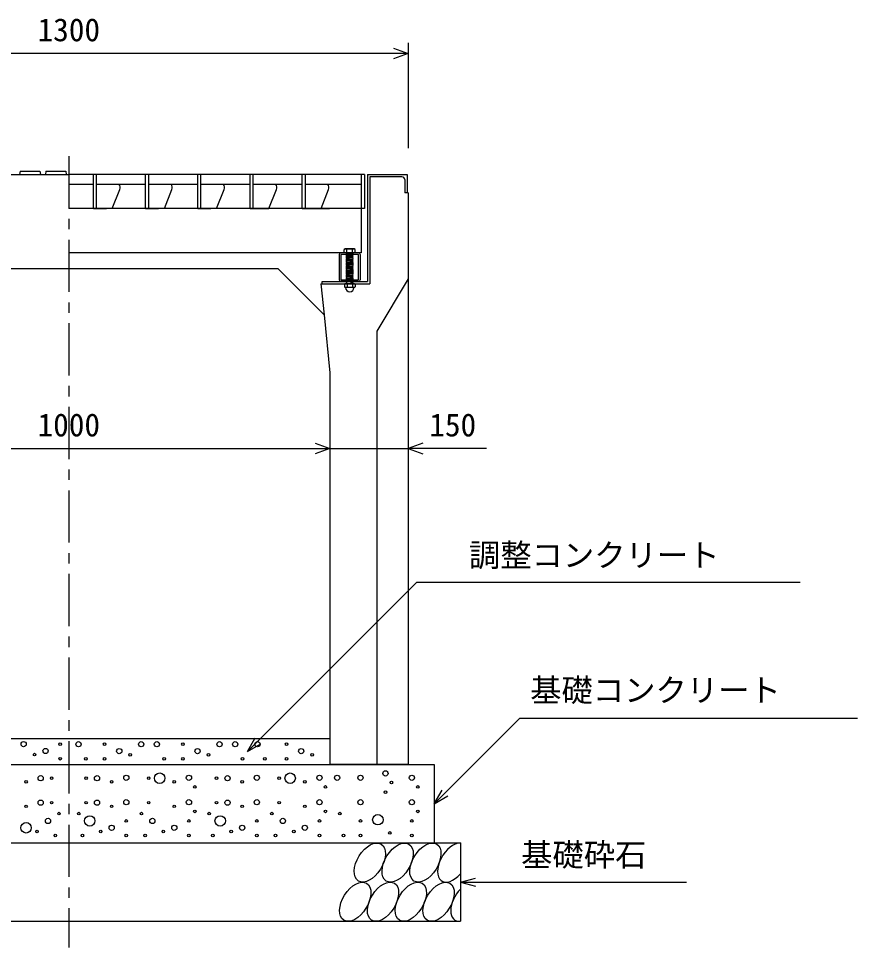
# Model space of a CAD drawing. Units: millimetres, scale not verified. Extents: x -16800 to 16800, y -5940 to 5940.
# Drawn here: x 5554 to 7161, y 2383 to 4161 of the extents above; entities that cross this region are included whole.
import ezdxf
from ezdxf.enums import TextEntityAlignment as Align

# ---------------------------------------------------------------- set-up
doc = ezdxf.new("R2010")
doc.units = ezdxf.units.MM
doc.header["$LTSCALE"] = 20
doc.linetypes.add('CHAIN1', pattern=[8, 5, -1, 1, -1])
doc.linetypes.add('DOTTED', pattern=[1.75, 0.25, -1.5])
for name, color, linetype, lineweight in [('0-0_DIM', 7, 'Continuous', 25), ('0-2_HATCH', 6, 'Continuous', 25), ('0-5_OUTLINE', 3, 'Continuous', 25)]:
    doc.layers.add(name, color=color, linetype=linetype, lineweight=lineweight)
doc.styles.add('ＭＳ ゴシック', font='')
doc.styles.get('ＭＳ ゴシック').set_extended_font_data('MS Gothic')

msp = doc.modelspace()

# ---------------------------------------------------------------- linework, layer by layer
at = {"layer": '0-0_DIM'}
for p, q in [((6300.08, 4114.68), (6300.08, 3912.94)), ((6300.08, 4094.68), (5000.08, 4094.68)), ((5150, 3338.15), (6150, 3338.15)), ((6150, 3338.15), (6300, 3338.15)), ((6450, 3338.15), (6300, 3338.15)), ((5991.92, 2757.94), (6316.38, 3082.4)), ((6316.38, 3082.4), (7050.73, 3082.4)), ((6513.65, 2821.59), (6350, 2657.94)), ((6513.65, 2821.59), (7160.53, 2821.59)), ((5991.92, 2757.94), (6006.92, 2783.92)), ((5991.92, 2757.94), (6017.9, 2772.94)), ((6350, 2657.94), (6365, 2683.92)), ((6350, 2657.94), (6375.98, 2672.94)), ((6400, 2507.94), (6428.98, 2515.7)), ((6400, 2507.94), (6428.98, 2500.17)), ((6400, 2507.94), (6833.31, 2507.94))]:
    msp.add_line(p, q, dxfattribs=at)
at = {"layer": '0-0_DIM', "linetype": 'CHAIN1'}
msp.add_line((5650, 3897.94), (5650, 2382.94), dxfattribs=at)
at = {"layer": '0-0_DIM'}
for points in [[(6271.92, 4104.94), (6300.11, 4094.68), (6271.92, 4084.42)], [(6121.81, 3348.41), (6150, 3338.15), (6121.81, 3327.89)], [(6328.19, 3348.41), (6300, 3338.15), (6328.19, 3327.89)]]:
    msp.add_lwpolyline(points, dxfattribs=at)
at = {"layer": '0-2_HATCH'}
for p, q in [((5556.5, 3869.44), (5555.5, 3862.94)), ((5606, 3869.42), (5605, 3862.92)), ((6216, 3862.94), (5650, 3862.94)), ((5697, 3797.94), (5697, 3862.94)), ((5703, 3797.94), (5703, 3862.94)), ((5797, 3797.94), (5797, 3862.94)), ((5803, 3797.94), (5803, 3862.94)), ((5897, 3797.94), (5897, 3862.94)), ((5903, 3797.94), (5903, 3862.94)), ((5997, 3797.94), (5997, 3862.94)), ((6003, 3797.94), (6003, 3862.94)), ((6097, 3797.94), (6097, 3862.94)), ((6103, 3797.94), (6103, 3862.94)), ((6210, 3862.94), (6210, 3712.94)), ((6216, 3862.94), (6216, 3797.94)), ((6222, 3862.94), (6222, 3657.94)), ((5697, 3843.94), (5650, 3843.94)), ((5797, 3843.94), (5703, 3843.94)), ((5897, 3843.94), (5803, 3843.94)), ((5997, 3843.94), (5903, 3843.94)), ((6097, 3843.94), (6003, 3843.94)), ((6210, 3843.94), (6103, 3843.94)), ((6226.5, 3858.44), (6226.5, 3653.44)), ((6288, 3858.44), (6226.5, 3858.44)), ((6293.5, 3852.94), (6293.5, 3827.94)), ((5733, 3797.94), (5747.57, 3834.36)), ((5833, 3797.94), (5847.57, 3834.36)), ((5933, 3797.94), (5947.57, 3834.36)), ((6133, 3797.94), (6147.57, 3834.36)), ((6298, 3827.94), (6293.5, 3827.94)), ((6216, 3797.94), (5650, 3797.94)), ((5697, 3797.94), (5722, 3797.94)), ((5797, 3797.94), (5822, 3797.94)), ((5897, 3797.94), (5922, 3797.94)), ((5997, 3797.94), (6022, 3797.94)), ((6097, 3797.94), (6138, 3797.94)), ((6103, 3797.94), (6149, 3797.94)), ((6179.5, 3720.44), (6177.5, 3718.94)), ((6177.5, 3712.94), (6177.5, 3718.94)), ((6177.83, 3719.21), (6179.5, 3720.44)), ((6196.5, 3720.44), (6179.5, 3720.44)), ((6182.5, 3712.94), (6182.5, 3718.94)), ((6193.5, 3712.94), (6193.5, 3718.94)), ((6198.17, 3719.21), (6196.5, 3720.44)), ((6198.5, 3712.94), (6198.5, 3718.94)), ((6210, 3712.94), (5650, 3712.94)), ((6168, 3709.94), (6168, 3660.94)), ((6205, 3712.94), (6171, 3712.94)), ((6198.5, 3712.94), (6177.5, 3712.94)), ((6181.5, 3712.94), (6194.5, 3712.94)), ((6181.5, 3711.94), (6182.5, 3712.94)), ((6182.5, 3710.94), (6181.5, 3711.94)), ((6181.5, 3709.94), (6182.5, 3710.94)), ((6182.5, 3708.94), (6181.5, 3709.94)), ((6181.5, 3707.94), (6182.5, 3708.94)), ((6194.5, 3708.94), (6181.5, 3707.94)), ((6182.5, 3706.94), (6181.5, 3707.94)), ((6181.5, 3705.94), (6182.5, 3706.94)), ((6194.5, 3706.94), (6181.5, 3705.94)), ((6182.5, 3704.94), (6181.5, 3705.94)), ((6181.5, 3703.94), (6182.5, 3704.94)), ((6194.5, 3704.94), (6181.5, 3703.94)), ((6182.5, 3702.94), (6181.5, 3703.94)), ((6181.5, 3701.94), (6182.5, 3702.94)), ((6194.5, 3702.94), (6181.5, 3701.94)), ((6182.5, 3700.94), (6181.5, 3701.94)), ((6194.5, 3700.94), (6181.5, 3699.94)), ((6181.5, 3699.94), (6182.5, 3700.94)), ((6193.5, 3711.94), (6194.5, 3712.94)), ((6194.5, 3710.94), (6193.5, 3711.94)), ((6193.5, 3707.94), (6194.5, 3708.94)), ((6194.5, 3706.94), (6193.5, 3707.94)), ((6193.5, 3705.94), (6194.5, 3706.94)), ((6194.5, 3704.94), (6193.5, 3705.94)), ((6193.5, 3703.94), (6194.5, 3704.94)), ((6194.5, 3702.94), (6193.5, 3703.94)), ((6193.5, 3699.94), (6194.5, 3700.94)), ((6194.5, 3698.94), (6193.5, 3699.94)), ((6208, 3709.94), (6208, 3660.94)), ((6194.5, 3698.94), (6181.5, 3697.94)), ((6182.5, 3696.94), (6181.5, 3697.94)), ((6194.5, 3696.94), (6181.5, 3695.94)), ((6181.5, 3695.94), (6182.5, 3696.94)), ((6182.5, 3694.94), (6181.5, 3695.94)), ((6194.5, 3694.94), (6181.5, 3693.94)), ((6181.5, 3693.94), (6182.5, 3694.94)), ((6182.5, 3692.94), (6181.5, 3693.94)), ((6194.5, 3692.94), (6181.5, 3691.94)), ((6181.5, 3691.94), (6182.5, 3692.94)), ((6182.5, 3690.94), (6181.5, 3691.94)), ((6194.5, 3690.94), (6181.5, 3689.94)), ((6181.5, 3689.94), (6182.5, 3690.94)), ((6182.5, 3688.94), (6181.5, 3689.94)), ((6194.5, 3688.94), (6181.5, 3687.94)), ((6181.5, 3687.94), (6182.5, 3688.94)), ((6182.5, 3686.94), (6181.5, 3687.94)), ((6194.5, 3686.94), (6181.5, 3685.94)), ((6181.5, 3685.94), (6182.5, 3686.94)), ((6182.5, 3684.94), (6181.5, 3685.94)), ((6194.5, 3684.94), (6181.5, 3683.94)), ((6181.5, 3683.94), (6182.5, 3684.94)), ((6182.5, 3682.94), (6181.5, 3683.94)), ((6194.5, 3682.94), (6181.5, 3681.94)), ((6181.5, 3681.94), (6182.5, 3682.94)), ((6182.5, 3680.94), (6181.5, 3681.94)), ((6193.5, 3697.94), (6194.5, 3698.94)), ((6194.5, 3696.94), (6193.5, 3697.94)), ((6193.5, 3695.94), (6194.5, 3696.94)), ((6193.5, 3695.94), (6194.5, 3694.94)), ((6193.5, 3693.94), (6194.5, 3694.94)), ((6193.5, 3693.94), (6194.5, 3692.94)), ((6193.5, 3691.94), (6194.5, 3692.94)), ((6193.5, 3691.94), (6194.5, 3690.94)), ((6193.5, 3689.94), (6194.5, 3690.94)), ((6193.5, 3689.94), (6194.5, 3688.94)), ((6193.5, 3687.94), (6194.5, 3688.94)), ((6193.5, 3687.94), (6194.5, 3686.94)), ((6193.5, 3685.94), (6194.5, 3686.94)), ((6193.5, 3685.94), (6194.5, 3684.94)), ((6193.5, 3683.94), (6194.5, 3684.94)), ((6193.5, 3683.94), (6194.5, 3682.94)), ((6193.5, 3681.94), (6194.5, 3682.94)), ((6193.5, 3681.94), (6194.5, 3680.94)), ((6194.5, 3680.94), (6181.5, 3679.94)), ((6181.5, 3679.94), (6182.5, 3680.94)), ((6182.5, 3678.94), (6181.5, 3679.94)), ((6194.5, 3678.94), (6181.5, 3677.94)), ((6181.5, 3677.94), (6182.5, 3678.94)), ((6182.5, 3676.94), (6181.5, 3677.94)), ((6194.5, 3676.94), (6181.5, 3675.94)), ((6181.5, 3675.94), (6182.5, 3676.94)), ((6182.5, 3674.94), (6181.5, 3675.94)), ((6194.5, 3674.94), (6181.5, 3673.94)), ((6181.5, 3673.94), (6182.5, 3674.94)), ((6182.5, 3672.94), (6181.5, 3673.94)), ((6194.5, 3672.94), (6181.5, 3671.94)), ((6181.5, 3671.94), (6182.5, 3672.94)), ((6182.5, 3670.94), (6181.5, 3671.94)), ((6194.5, 3670.94), (6181.5, 3669.94)), ((6181.5, 3669.94), (6182.5, 3670.94)), ((6182.5, 3668.94), (6181.5, 3669.94)), ((6194.5, 3668.93), (6181.5, 3667.93)), ((6181.5, 3667.93), (6182.5, 3668.93)), ((6182.5, 3666.93), (6181.5, 3667.93)), ((6194.51, 3666.93), (6181.51, 3665.93)), ((6181.51, 3665.93), (6182.51, 3666.93)), ((6182.51, 3664.93), (6181.51, 3665.93)), ((6194.51, 3664.93), (6181.51, 3663.93)), ((6181.51, 3663.93), (6182.51, 3664.93)), ((6182.51, 3662.93), (6181.51, 3663.93)), ((6193.5, 3679.94), (6194.5, 3680.94)), ((6193.5, 3679.94), (6194.5, 3678.94)), ((6193.5, 3677.94), (6194.5, 3678.94)), ((6193.5, 3677.94), (6194.5, 3676.94)), ((6193.5, 3675.94), (6194.5, 3676.94)), ((6193.5, 3675.94), (6194.5, 3674.94)), ((6193.5, 3673.94), (6194.5, 3674.94)), ((6193.5, 3673.94), (6194.5, 3672.94)), ((6193.5, 3671.94), (6194.5, 3672.94)), ((6193.5, 3671.94), (6194.5, 3670.94)), ((6193.5, 3669.94), (6194.5, 3670.94)), ((6193.5, 3669.94), (6194.5, 3668.93)), ((6193.5, 3667.93), (6194.5, 3668.93)), ((6193.5, 3667.93), (6194.51, 3666.93)), ((6193.51, 3665.93), (6194.51, 3666.93)), ((6193.51, 3665.93), (6194.51, 3664.93)), ((6193.51, 3663.93), (6194.51, 3664.93)), ((6193.51, 3663.93), (6194.51, 3662.93)), ((6132.95, 3653.44), (6226.5, 3653.44)), ((6132.95, 3653.44), (6138.89, 3594.05)), ((6205, 3657.94), (6171, 3657.94)), ((6178.66, 3653.44), (6177.79, 3652.79)), ((6177.79, 3652.79), (6177.79, 3647.6)), ((6179.49, 3646.63), (6177.79, 3647.6)), ((6197.34, 3653.44), (6178.66, 3653.44)), ((6179.49, 3646.31), (6179.49, 3646.63)), ((6196.51, 3646.63), (6179.49, 3646.63)), ((6196.51, 3646.31), (6179.49, 3646.31)), ((6194.51, 3662.93), (6181.51, 3661.93)), ((6181.51, 3661.93), (6182.51, 3662.93)), ((6182.51, 3660.93), (6181.51, 3661.93)), ((6181.51, 3659.93), (6182.51, 3660.93)), ((6182.51, 3658.93), (6181.51, 3659.93)), ((6181.51, 3657.92), (6182.51, 3658.92)), ((6182.51, 3656.92), (6181.51, 3657.92)), ((6181.51, 3653.93), (6182.51, 3654.93)), ((6182, 3653.44), (6181.51, 3653.93)), ((6181.52, 3655.92), (6182.52, 3656.92)), ((6182.52, 3654.92), (6181.52, 3655.92)), ((6182.9, 3652.79), (6182.9, 3647.6)), ((6193.1, 3652.79), (6193.1, 3647.6)), ((6193.51, 3661.93), (6194.51, 3662.93)), ((6193.51, 3661.93), (6194.51, 3660.93)), ((6193.51, 3659.93), (6194.51, 3660.93)), ((6193.51, 3659.93), (6194.52, 3658.92)), ((6193.51, 3653.93), (6194.51, 3654.93)), ((6193.51, 3653.93), (6194, 3653.44)), ((6193.52, 3657.92), (6194.52, 3658.92)), ((6193.52, 3657.92), (6194.52, 3656.92)), ((6193.52, 3655.92), (6194.52, 3656.92)), ((6193.52, 3655.92), (6194.52, 3654.92)), ((6196.51, 3646.63), (6198.21, 3647.6)), ((6196.51, 3646.31), (6196.51, 3646.63)), ((6197.34, 3653.44), (6198.21, 3652.79)), ((6198.21, 3652.79), (6198.21, 3647.6))]:
    msp.add_line(p, q, dxfattribs=at)
at = {"layer": '0-2_HATCH', "linetype": 'DOTTED'}
for p, q in [((6194.5, 3712.94), (6181.5, 3711.94)), ((6194.5, 3710.94), (6181.5, 3709.94)), ((6194.51, 3660.93), (6181.51, 3659.93)), ((6194.52, 3658.92), (6181.51, 3657.92)), ((6194.51, 3654.93), (6181.51, 3653.93)), ((6194.52, 3656.92), (6181.52, 3655.92)), ((6182, 3653.44), (6194, 3653.44))]:
    msp.add_line(p, q, dxfattribs=at)
at = {"layer": '0-2_HATCH'}
for points in [[(5556.5, 3869.44), (5594.5, 3869.44), (5595.5, 3862.94)], [(5606, 3869.42), (5644, 3869.42), (5645, 3862.92)], [(6003, 3797.94), (6033, 3797.94), (6047.57, 3834.36)], [(6181.5, 3697.94), (6182.5, 3698.94), (6181.5, 3699.94)], [(6194.5, 3708.94), (6193.5, 3709.94), (6194.5, 3710.94)], [(6194.5, 3700.94), (6193.5, 3701.94), (6194.5, 3702.94)], [(6135, 3653.44), (6135, 3657.94), (6222, 3657.94)]]:
    msp.add_lwpolyline(points, dxfattribs=at)
msp.add_lwpolyline([(6171.2, 3709.74), (6171.2, 3661.14), (6204.8, 3661.14), (6204.8, 3709.74)], close=True, dxfattribs=at)
for centre, radius in [((5563.38, 2772.25), 5), ((5633.47, 2772.25), 2.5), ((5668.64, 2771.96), 5), ((5718.54, 2771.96), 2.5), ((5788.64, 2771.96), 5), ((5818.64, 2771.96), 5), ((5868.54, 2771.96), 2.5), ((5938.64, 2771.96), 5), ((5968.64, 2771.96), 5), ((6011.37, 2771.96), 5), ((6067.08, 2771.96), 2.5), ((5605.43, 2759.12), 5), ((5746.58, 2758.83), 5), ((5896.58, 2758.83), 5), ((6095.12, 2758.83), 5), ((5584.4, 2752.11), 2.5), ((5633.47, 2744.23), 2.5), ((5682.66, 2743.95), 2.5), ((5718.54, 2743.95), 2.5), ((5767.61, 2751.83), 2.5), ((5832.66, 2743.95), 2.5), ((5868.54, 2743.95), 2.5), ((5917.61, 2751.83), 2.5), ((5982.66, 2743.95), 2.5), ((6025.39, 2743.95), 2.5), ((6067.08, 2743.95), 2.5), ((6116.14, 2751.83), 2.5), ((6256.46, 2716.15), 5), ((5596.04, 2706.92), 5), ((5617.07, 2706.92), 2.5), ((5682.93, 2706.92), 2.5), ((5703.96, 2706.92), 5), ((5760.03, 2707.79), 5), ((5802.93, 2706.92), 2.5), ((5823.96, 2706.92), 10), ((5880.03, 2707.79), 5), ((5932.93, 2706.92), 2.5), ((5953.96, 2706.92), 5), ((6010.03, 2707.79), 5), ((6052.93, 2706.92), 2.5), ((6073.96, 2706.92), 10), ((6130.03, 2707.79), 5), ((6163.9, 2707.79), 5), ((6208.55, 2707.79), 5), ((6307.01, 2707.79), 5), ((5568.01, 2699.91), 2.5), ((5731.99, 2699.91), 2.5), ((5851.99, 2699.91), 2.5), ((5891.37, 2690.22), 2.5), ((5981.99, 2699.91), 2.5), ((6101.99, 2699.91), 2.5), ((6141.37, 2690.22), 2.5), ((6267.8, 2698.58), 2.5), ((6318.35, 2690.22), 2.5), ((6256.46, 2680.26), 2.5), ((5568.01, 2653.11), 2.5), ((5596.04, 2660.11), 5), ((5617.07, 2660.11), 2.5), ((5682.93, 2660.11), 2.5), ((5703.96, 2660.11), 5), ((5731.99, 2653.11), 2.5), ((5760.03, 2660.99), 5), ((5802.93, 2660.11), 2.5), ((5851.99, 2653.11), 2.5), ((5880.03, 2660.99), 5), ((5932.93, 2660.11), 2.5), ((5953.96, 2660.11), 5), ((5981.99, 2653.11), 2.5), ((6010.03, 2660.99), 5), ((6052.93, 2660.11), 2.5), ((6101.99, 2653.11), 2.5), ((6130.03, 2660.99), 5), ((6208.55, 2660.99), 5), ((6307.01, 2660.99), 5), ((5631.09, 2639.1), 2.5), ((5668.91, 2639.1), 2.5), ((5689.94, 2625.1), 10), ((5788.91, 2639.1), 2.5), ((5891.37, 2643.42), 2.5), ((5918.91, 2639.1), 2.5), ((5939.94, 2625.1), 10), ((6038.91, 2639.1), 2.5), ((6141.37, 2643.42), 2.5), ((6168.91, 2639.1), 2.5), ((6241.95, 2627.41), 10), ((6318.35, 2643.42), 2.5), ((5568.01, 2611.97), 10), ((5610.06, 2625.1), 5), ((5731.99, 2611.97), 5), ((5760.03, 2625.1), 2.5), ((5809.94, 2625.1), 5), ((5851.99, 2611.97), 5), ((5880.03, 2625.1), 2.5), ((5981.99, 2611.97), 5), ((6010.03, 2625.1), 2.5), ((6059.94, 2625.1), 5), ((6101.99, 2611.97), 5), ((6130.03, 2625.1), 2.5), ((6208.55, 2625.1), 2.5), ((6307.01, 2625.1), 2.5), ((5589.03, 2604.96), 2.5), ((5624.08, 2597.08), 2.5), ((5675.92, 2597.08), 2.5), ((5710.97, 2604.96), 2.5), ((5760.03, 2597.08), 2.5), ((5795.92, 2597.08), 2.5), ((5830.97, 2604.96), 2.5), ((5880.03, 2597.08), 2.5), ((5925.92, 2597.08), 2.5), ((5960.97, 2604.96), 2.5), ((6010.03, 2597.08), 2.5), ((6045.92, 2597.08), 2.5), ((6080.97, 2604.96), 2.5), ((6130.03, 2597.08), 2.5), ((6175.92, 2597.08), 2.5), ((6208.55, 2597.08), 2.5), ((6264.83, 2602.07), 2.5), ((6307.01, 2597.08), 2.5)]:
    msp.add_circle(centre, radius, dxfattribs=at)
for centre, radius, start, end in [((5738.38, 3838.04), 9.9, 338.19859, 36.58107), ((5838.38, 3838.04), 9.9, 338.19859, 36.58107), ((5938.38, 3838.04), 9.9, 338.19859, 36.58107), ((6038.38, 3838.04), 9.9, 338.19859, 36.58107), ((6138.38, 3838.04), 9.9, 338.19859, 36.58107), ((6288, 3852.94), 5.5, 0, 90), ((6180, 3716.31), 3.62, 46.39563, 133.60437), ((6188, 3704.31), 15.62, 69.39075, 110.60925), ((6196, 3716.31), 3.62, 46.39563, 133.60437), ((6171, 3709.94), 3, 90, 180), ((6205, 3709.94), 3, 0, 90), ((6171, 3660.94), 3, 180, 270), ((6180.35, 3648.09), 5.35, 61.49832, 118.50684), ((6180.35, 3652.3), 5.35, 241.49843, 298.50089), ((6188, 3646.31), 8.19, 180, 359.99995), ((6188, 3633.02), 20.42, 75.52621, 104.47362), ((6188, 3667.37), 20.42, 255.52638, 284.47374), ((6195.65, 3648.09), 5.35, 61.49231, 118.50169), ((6195.65, 3652.3), 5.35, 241.49989, 298.5), ((6205, 3660.94), 3, 270, 0)]:
    msp.add_arc(centre, radius, start, end, dxfattribs=at)
for centre in [(6226.51, 2545.41), (6279.72, 2545.41), (6332.93, 2545.41), (6198.63, 2470.42), (6251.84, 2470.42), (6305.04, 2470.42), (6358.25, 2470.42)]:
    msp.add_ellipse(centre, major_axis=(21.81, 35.31), ratio=0.5792, dxfattribs=at)
for centre, start_param, end_param in [((6386.14, 2545.41), 0.3357715, 4.4411806), ((6411.46, 2470.42), 1.2110787, 3.5658734)]:
    msp.add_ellipse(centre, major_axis=(21.81, 35.31), ratio=0.5792, start_param=start_param, end_param=end_param, dxfattribs=at)
at = {"layer": '0-5_OUTLINE'}
for p, q in [((5002, 3862.94), (5650, 3862.94)), ((6222, 3862.94), (6298, 3862.94)), ((6298, 3862.94), (6298, 3827.94)), ((6300, 3827.94), (6298, 3827.94)), ((6300, 3827.94), (6300, 2732.94)), ((6300, 3662.94), (6240, 3562.94)), ((6138.89, 3594.05), (6150, 3482.94)), ((6240, 3562.94), (6240, 2732.94)), ((6150, 3482.94), (6150, 2732.94)), ((5150, 2782.94), (6150, 2782.94)), ((4950, 2732.94), (6350, 2732.94)), ((6300, 2732.94), (6150, 2732.94)), ((6350, 2732.94), (6350, 2582.94)), ((4900, 2582.94), (6400, 2582.94)), ((6400, 2582.94), (6400, 2432.94)), ((4900, 2432.94), (6400, 2432.94))]:
    msp.add_line(p, q, dxfattribs=at)
msp.add_lwpolyline([(5250, 3682.94), (6050, 3682.94), (6138.89, 3594.05)], dxfattribs=at)

# ---------------------------------------------------------------- texts
at = {"layer": '0-0_DIM', "style": 'ＭＳ ゴシック'}
for s, p in [('1300', (5590.08, 4104.68)), ('1000', (5590.08, 3348.15)), ('150', (6340.43, 3348.15)), ('調整コンクリート', (6416.38, 3098.82)), ('基礎コンクリート', (6533.65, 2840.33)), ('基礎砕石', (6516.32, 2525.11))]:
    msp.add_text(s, height=43.99, dxfattribs=at).set_placement(p, align=Align.BOTTOM_LEFT)

doc.saveas('drawing.dxf')
